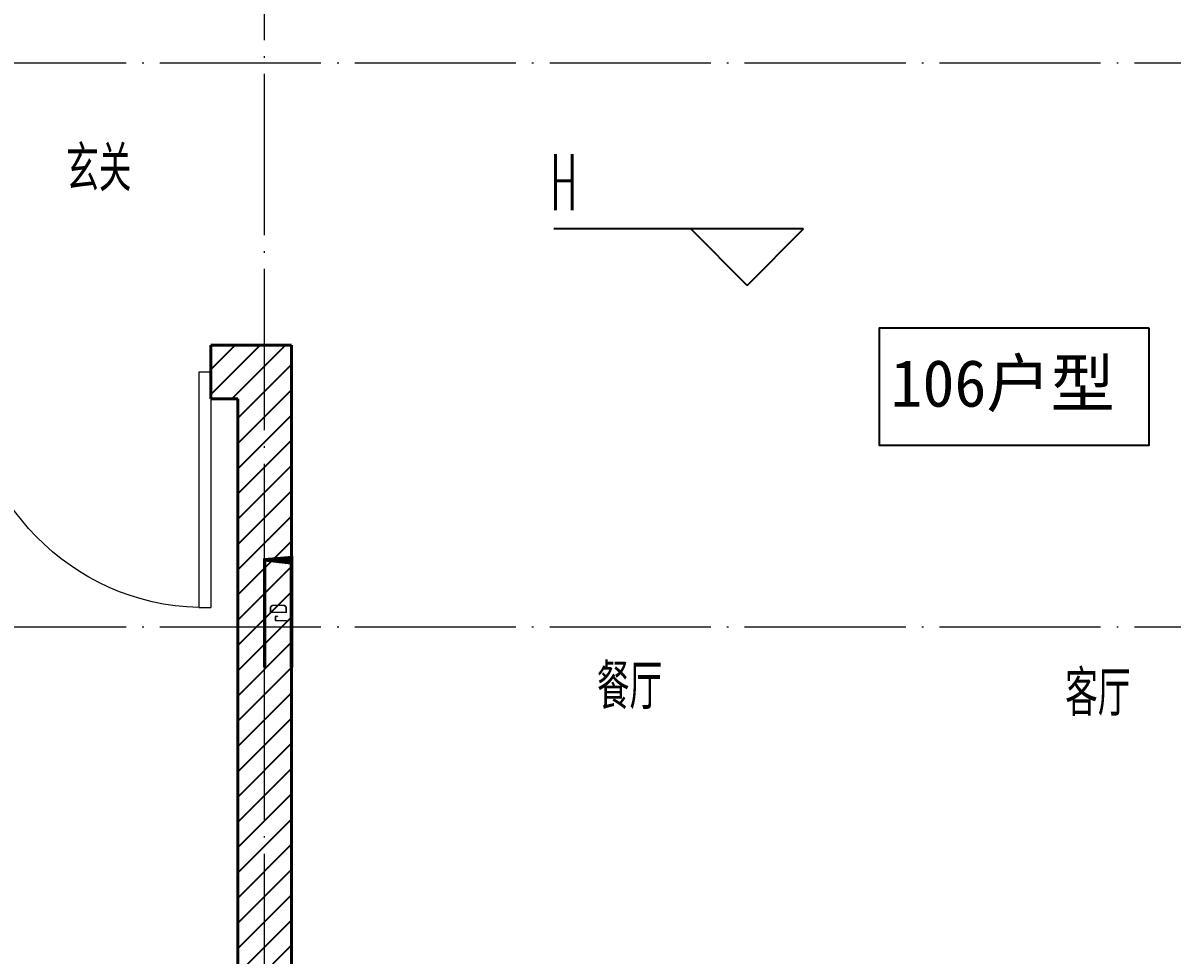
# Model space of a CAD drawing. Extents: x 27938 to 1042331, y -235042 to 1535213.
# Drawn here: x 721217 to 725497, y 137361 to 140832 of the extents above; entities that cross this region are included whole.
import ezdxf

# ---------------------------------------------------------------- set-up
doc = ezdxf.new("R2010")
doc.units = 0
doc.header["$LTSCALE"] = 1000
doc.header["$MEASUREMENT"] = 0
doc.linetypes.add('DOTE', pattern=[2.4200000000000004, 2, -0.2, 0.02, -0.2])
for name, color, linetype in [('$RECOVER_210609100354-5', 7, 'Continuous'), ('3.5方案汇报，与郭总、侯月琴确定户型_t8$0$2020.03.04 -1安徽标准化洋房户型(UA）_t8_t8$0$看线', 154, 'Continuous'), ('DIM_ELEV', 3, 'Continuous'), ('PUB_TEXT', 4, 'Continuous')]:
    doc.layers.add(name, color=color, linetype=linetype)
for name, color, linetype, lineweight in [('DOTE', 19, 'DOTE', 9), ('EQUIP-消防', 3, 'Continuous', 20), ('WALL', 9, 'Continuous', 40), ('WINDOW', 8, 'Continuous', 15)]:
    doc.layers.add(name, color=color, linetype=linetype, lineweight=lineweight)
doc.styles.add('_TCH_DIM', font='SIMPLEX.shx', dxfattribs={"width": 0.6, "oblique": 10, "bigfont": 'hztxt.shx'})
doc.styles.get("Standard").update_dxf_attribs({"font": 'gbenor.shx', "bigfont": 'gbcbig.shx'})
doc.styles.add('房间名称', font='TSSDENG', dxfattribs={"width": 0.8, "bigfont": 'HZTXT'})
doc.styles.add('黑体', font='simhei.ttf')
pattern_1 = [(45, (0, 47.75), (-47.02260094890541, 47.02260094890542), [])]

# ---------------------------------------------------------------- blocks, each defined once
blk = doc.blocks.new('GFDGDGRDGRDG')
at = {"layer": 'DOTE', "linetype": 'DOTE', "ltscale": 0.3}
for p, q in [((615293.6750460381, 360558.3317887957), (615293.6750460381, 376108.3318260653)), ((626393.6739016925, 368458.3321396253), (573593.6739016977, 368458.3321396253)), ((626393.6739016924, 366358.3321396253), (573593.6739016977, 366358.3321396253))]:
    blk.add_line(p, q, dxfattribs=at)
blk = doc.blocks.new('FSFSFSFSEG')
at = {"layer": 'EQUIP-消防', "color": 0, "const_width": 12.82051282052028}
blk.add_lwpolyline([(136866.5605577994, 335152.5449090759), (136466.5605577994, 335152.5449090774), (136466.5605577991, 335052.5449090772), (136866.5605577991, 335052.5449090757)], close=True, dxfattribs=at)
at = {"layer": 'PUB_TEXT', "color": 0, "style": '房间名称', "width": 0.8}
blk.add_text('rD', height=64.8, dxfattribs=at).set_placement((136633.7425204425, 335069.0046025831))
blk = doc.blocks.new('HGFHGGGDFGRD')
at = {"color": 8, "rotation": 90}
blk.add_blockref('FSFSFSFSEG', (1057269.125720263, 232007.1647419213), dxfattribs=at)
blk = doc.blocks.new('$DorLib2D$00000001')
for p, q in [((0.45, 0.9750000000000001), (0.5000000000000002, 0.9750000000000001)), ((0.45, 0), (0.45, 0.9750000000000001)), ((0.5, 0), (0.5, 0.9750000000000001)), ((0.5, 0), (0.45, 0))]:
    blk.add_line(p, q)
at = {"lineweight": 13}
blk.add_arc((0.475, 0), 0.975, 91.4692835813538, 180, dxfattribs=at)

msp = doc.modelspace()

# ---------------------------------------------------------------- hatches: boundary and pattern name
at = {"layer": '$RECOVER_210609100354-5'}
h = msp.add_hatch(dxfattribs=at)
h.set_pattern_fill('普通砖', color=256, scale=50, style=0)
h.set_pattern_definition(pattern_1)
h.paths.add_polyline_path([(722216.5756667312, 139632.3325857061), (721916.575657188, 139632.3325857135), (721916.5756571859, 139432.3325857075), (722016.5756597054, 139432.3325857098)])
h = msp.add_hatch(dxfattribs=at)
h.set_pattern_fill('普通砖', color=256, scale=50, style=0)
h.set_pattern_definition(pattern_1)
h.paths.add_polyline_path([(722216.5756667312, 139632.3325857061), (722016.5756597054, 139432.3325857098), (722016.5757296669, 136582.3322324167), (722149.9090702836, 136582.3322346843), (722216.5757391462, 136682.3322348736)])

# ---------------------------------------------------------------- linework, layer by layer
at = {"color": 8}
msp.add_lwpolyline([(725411.8783934724, 139695.4414460198), (724405.8783934724, 139695.4414460191), (724405.8783934728, 139259.4414460191), (725411.8783934728, 139259.4414460198)], close=True, dxfattribs=at)
at = {"layer": 'DIM_ELEV', "color": 8}
for p, q in [((724124.2785795345, 140065.1227963303), (723193.3899180184, 140065.1227963303)), ((723914.2785795345, 139855.1227963303), (723704.2785795345, 140065.1227963303)), ((723914.2785795345, 139855.1227963303), (724124.2785795345, 140065.1227963303))]:
    msp.add_line(p, q, dxfattribs=at)
at = {"layer": 'WALL', "color": 8}
for p, q in [((722216.5756667312, 139632.3325857061), (721916.575657188, 139632.3325857135)), ((721916.575657188, 139632.3325857135), (721916.5756571859, 139432.3325857075)), ((722216.5756667312, 139632.3325857061), (722216.5757391462, 136682.3322348736)), ((721916.5756571859, 139432.3325857075), (722016.5756597054, 139432.3325857098)), ((722016.5756597054, 139432.3325857098), (722016.5757296669, 136582.3322324167))]:
    msp.add_line(p, q, dxfattribs=at)

# ---------------------------------------------------------------- block references
at = {"color": 8}
msp.add_blockref('HGFHGGGDFGRD', (0, -230041.392559367), dxfattribs=at)
at = {"layer": '3.5方案汇报，与郭总、侯月琴确定户型_t8$0$2020.03.04 -1安徽标准化洋房户型(UA）_t8_t8$0$看线', "ltscale": 10}
msp.add_blockref('GFDGDGRDGRDG', (106822.9047994823, -227775.9995538986), dxfattribs=at)
at = {"layer": 'WINDOW', "color": 8, "xscale": -900, "yscale": 900, "zscale": -900, "rotation": 179.9999999994159}
msp.add_blockref('$DorLib2D$00000001', (721466.5756571929, 139532.332585718), dxfattribs=at)

# ---------------------------------------------------------------- texts
at = {"color": 8, "style": '黑体'}
msp.add_text('106户型', height=175, dxfattribs=at).set_placement((724448.1186345733, 139403.2543304558))
at = {"layer": 'DIM_ELEV', "color": 8, "style": '_TCH_DIM', "width": 0.4941176470588236}
msp.add_text('H', height=208.25, dxfattribs=at).set_placement((723182.6799180184, 140135.1927963303))
at = {"layer": 'PUB_TEXT', "color": 8}
for s, p in [('玄关', (721377.4190472234, 140205.5004461016)), ('餐厅', (723354.3160625502, 138276.5282233767)), ('客厅', (725098.7452421203, 138251.5565620523))]:
    msp.add_text(s, height=168.7943262411347, dxfattribs=at).set_placement(p)

doc.saveas('drawing.dxf')
